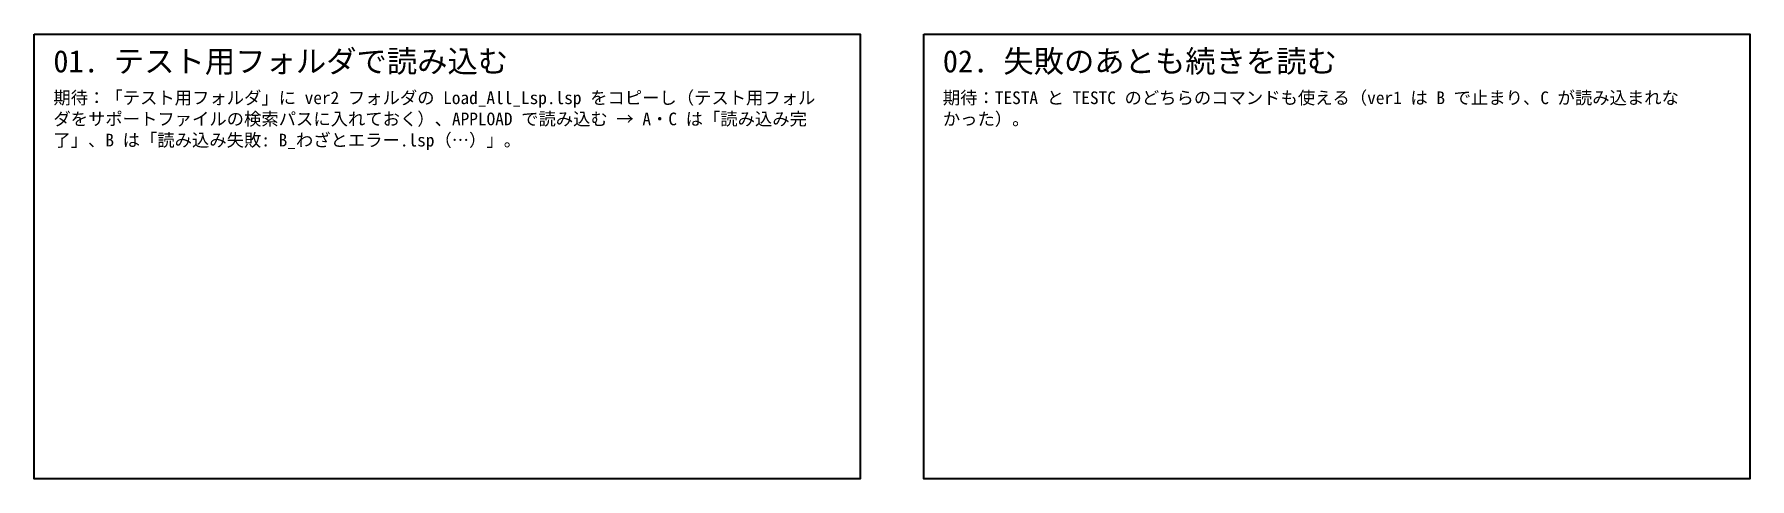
# Model space of a CAD drawing. Header units: millimetres. Extents: x 0 to 270, y -70 to 0.
import ezdxf

# ---------------------------------------------------------------- set-up
doc = ezdxf.new("R2010")
doc.units = ezdxf.units.MM
doc.layers.add('TEST_区画', color=9, linetype='Continuous')
doc.layers.add('TEST_見出し', color=8, linetype='Continuous')
doc.styles.add('TEST_JP', font='msgothic.ttc')

msp = doc.modelspace()

# ---------------------------------------------------------------- linework, layer by layer
at = {"layer": 'TEST_区画'}
for points in [[(0, 0), (130, 0), (130, -70), (0, -70)], [(140, 0), (270, 0), (270, -70), (140, -70)]]:
    msp.add_lwpolyline(points, close=True, dxfattribs=at)

# ---------------------------------------------------------------- texts
at = {"layer": 'TEST_見出し', "style": 'TEST_JP'}
for s, p in [('01. テスト用フォルダで読み込む', (3, -6)), ('02. 失敗のあとも続きを読む', (143, -6))]:
    msp.add_text(s, height=3.5, dxfattribs=at).set_placement(p)
at = {"layer": 'TEST_見出し', "char_height": 2, "width": 120, "attachment_point": 1, "style": 'TEST_JP'}
for s, insert in [('期待：「テスト用フォルダ」に ver2 フォルダの Load_All_Lsp.lsp をコピーし（テスト用フォルダをサポートファイルの検索パスに入れておく）、APPLOAD で読み込む → A・C は「読み込み完了」、B は「読み込み失敗: B_わざとエラー.lsp（…）」。', (3, -9)), ('期待：TESTA と TESTC のどちらのコマンドも使える（ver1 は B で止まり、C が読み込まれなかった）。', (143, -9))]:
    msp.add_mtext(s, dxfattribs=dict(at, insert=insert))

doc.saveas('drawing.dxf')
